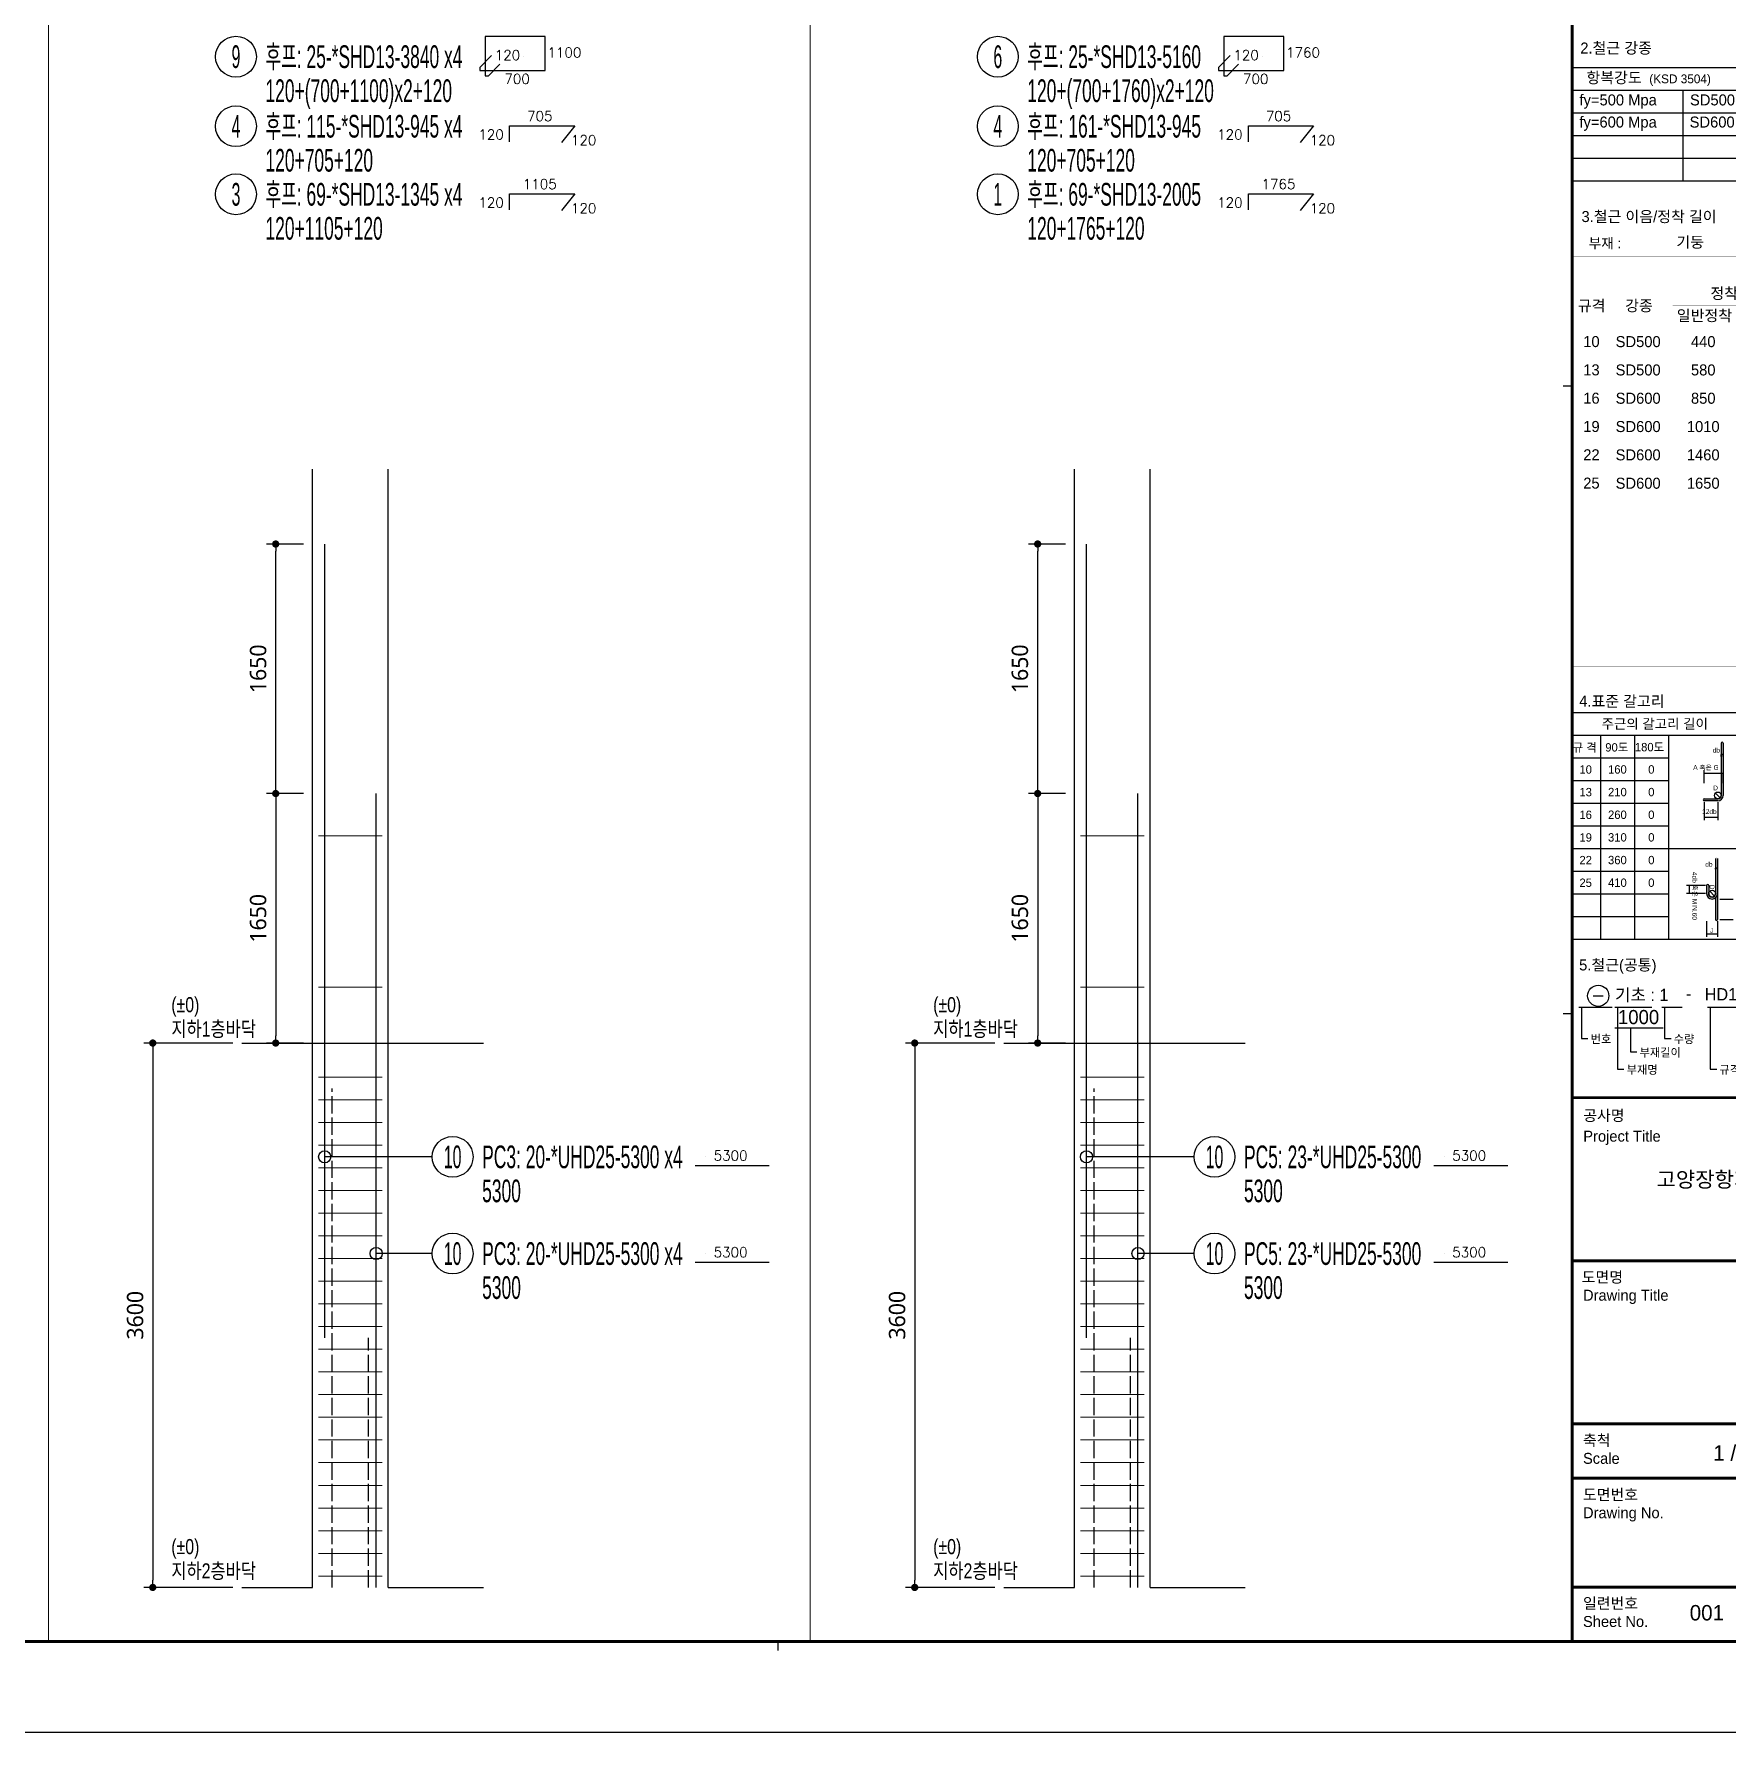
# Model space of a CAD drawing. Header units: millimetres. Extents: x 317501 to 2277231, y -321722 to 1186893.
# Drawn here: x 484755 to 495949, y -121176 to -109947 of the extents above; entities that cross this region are included whole.
import ezdxf
from ezdxf.enums import TextEntityAlignment as Align

# ---------------------------------------------------------------- set-up
doc = ezdxf.new("R2010")
doc.units = ezdxf.units.MM
doc.header["$LTSCALE"] = 57
doc.linetypes.add('HID', pattern=[2.5, 2, -0.5])
doc.layers.get('Defpoints').update_dxf_attribs({"color": 145})
for name, color, linetype in [('254', 254, 'Continuous'), ('AMAC-NO', 5, 'Continuous'), ('BAR', 2, 'Continuous'), ('DIM', 7, 'Continuous'), ('RP_TAG', 7, 'Continuous'), ('XDIM', 7, 'Continuous'), ('XSTRUCT', 2, 'Continuous')]:
    doc.layers.add(name, color=color, linetype=linetype)
doc.layers.add('Main Bar', color=7, linetype='Continuous', lineweight=0)
doc.layers.add('XTITLE', color=22, linetype='Continuous', lineweight=0)
doc.styles.add('ARIAL', font='malgun.ttf')
doc.styles.add('HYULL', font='Dotum.ttf')
doc.styles.add('ROMANS', font='malgun.ttf')
doc.styles.add('RPWK1', font='arial.ttf', dxfattribs={"bigfont": 'whgtxt.shx'})
doc.styles.add('RPWK2', font='romans.shx', dxfattribs={"bigfont": 'whgtxt.shx'})
doc.styles.add('XRebarSheet', font='Hmkmrhd_0.ttf')
doc.styles.add('돋음', font='Dotum.ttf')
doc.dimstyles.new('60(SUB-1.8)', dxfattribs={"dimscale": 60, "dimtxt": 1.8, "dimasz": 0.8, "dimexe": 1, "dimexo": 1, "dimgap": 1, "dimtad": 1, "dimdec": 0, "dimzin": 0, "dimdsep": 46, "dimtxsty": 'ROMANS', "dimblk": 'DOT', "dimcen": 1, "dimdle": 2, "dimclrd": 6, "dimclre": 6, "dimclrt": 7, "dimazin": 0, "dimtfac": 1, "dimtdec": 0, "dimtix": 1, "dimtmove": 2, "dimatfit": 3, "dimldrblk": 'DIMDOT', "dimfxl": 0, "dimtolj": 1, "dimtzin": 0, "dimarcsym": 0})
doc.dimstyles.new('NDIM', dxfattribs={"dimtxt": 3, "dimasz": 1.5, "dimexe": 2, "dimexo": 2, "dimgap": 1, "dimtad": 1, "dimdec": 0, "dimdsep": 46, "dimlunit": 6, "dimtxsty": 'ARIAL', "dimblk": 'DOT', "dimcen": 1, "dimclrd": 256, "dimclre": 7, "dimclrt": 3, "dimadec": 0, "dimazin": 0, "dimtfac": 1, "dimtdec": 0, "dimtix": 1, "dimtmove": 2, "dimatfit": 3, "dimldrblk": 'DOT', "dimfxl": 0, "dimtvp": 1, "dimtolj": 1, "dimlwd": -1, "dimlwe": -1, "dimarcsym": 0})

# ---------------------------------------------------------------- blocks, each defined once
blk = doc.blocks.new('_Dot')
at = {"color": 0, "linetype": 'ByBlock', "lineweight": -2}
blk.add_line((-0.5, 0), (-1, 0), dxfattribs=at)
at = {"color": 0, "linetype": 'ByBlock', "const_width": 0.5}
blk.add_lwpolyline([(-0.25, 0, 1), (0.25, 0, 1)], format="xyb", close=True, dxfattribs=at)
blk = doc.blocks.new('*D40')
at = {"color": 7, "transparency": 16777216}
for p, q in [((76172, 19024), (76172, 19045)), ((76217, 19024), (76217, 19045))]:
    blk.add_line(p, q, dxfattribs=at)
at = {"transparency": 16777216}
blk.add_line((76215, 19043), (76174, 19043), dxfattribs=at)
at = {"layer": 'Defpoints', "color": 0, "transparency": 16777216}
for p in [(76172, 19043), (76172, 19022), (76217, 19022)]:
    blk.add_point(p, dxfattribs=at)
at = {"transparency": 16777216, "xscale": 1.5, "yscale": 1.5, "zscale": 1.5, "rotation": 180}
blk.add_blockref('_Dot', (76172, 19043), dxfattribs=at)
at = {"transparency": 16777216, "xscale": 1.5, "yscale": 1.5, "zscale": 1.5}
blk.add_blockref('_Dot', (76217, 19043), dxfattribs=at)
blk = doc.blocks.new('*D84')
at = {"layer": 'Defpoints', "color": 0, "linetype": 'Continuous', "transparency": 16777216}
for p in [(486130, -116620), (485540, -120220), (486130, -120220)]:
    blk.add_point(p, dxfattribs=at).dxf.unprotected_set("ltscale", 0)
at = {"layer": 'XDIM', "color": 6, "linetype": 'Continuous', "lineweight": -2, "transparency": 16777216}
for p, q in [((486070, -116620), (485480, -116620)), ((485540, -116668), (485540, -120172)), ((486070, -120220), (485480, -120220))]:
    blk.add_line(p, q, dxfattribs=at).dxf.unprotected_set("ltscale", 0)
at = {"layer": 'XDIM', "color": 6, "linetype": 'Continuous', "lineweight": -2, "transparency": 16777216, "xscale": 48, "yscale": 48, "zscale": 48}
for p, rotation in [((485540, -116620), 90), ((485540, -120220), 270)]:
    blk.add_blockref('_Dot', p, dxfattribs=dict(at, rotation=rotation)).dxf.unprotected_set("ltscale", 0)
at = {"layer": 'XDIM', "color": 7, "linetype": 'Continuous', "transparency": 16777216, "insert": (485424, -118420), "char_height": 108, "attachment_point": 5, "rotation": 90, "style": 'ROMANS'}
blk.add_mtext('\\A1;3600', dxfattribs=at).dxf.unprotected_set("ltscale", 0)
blk = doc.blocks.new('DIMDOT')
at = {"layer": 'DIM', "linetype": 'Continuous'}
blk.add_line((-2, 0), (2, 0), dxfattribs=at)
for radius in [0.5, 0.25]:
    blk.add_circle((0, 0), radius, dxfattribs=at)
blk = doc.blocks.new('*D85')
at = {"layer": 'Defpoints', "color": 0, "linetype": 'Continuous', "transparency": 16777216}
for p in [(486597, -114970), (486353, -116620), (486597, -116620)]:
    blk.add_point(p, dxfattribs=at).dxf.unprotected_set("ltscale", 0)
at = {"layer": 'XDIM', "color": 6, "linetype": 'Continuous', "lineweight": -2, "transparency": 16777216}
for p, q in [((486537, -114970), (486293, -114970)), ((486353, -115018), (486353, -116572)), ((486537, -116620), (486293, -116620))]:
    blk.add_line(p, q, dxfattribs=at).dxf.unprotected_set("ltscale", 0)
at = {"layer": 'XDIM', "color": 6, "linetype": 'Continuous', "lineweight": -2, "transparency": 16777216, "xscale": 48, "yscale": 48, "zscale": 48}
for p, rotation in [((486353, -114970), 90), ((486353, -116620), 270)]:
    blk.add_blockref('_Dot', p, dxfattribs=dict(at, rotation=rotation)).dxf.unprotected_set("ltscale", 0)
at = {"layer": 'XDIM', "color": 7, "linetype": 'Continuous', "transparency": 16777216, "insert": (486237, -115795), "char_height": 108, "attachment_point": 5, "rotation": 90, "style": 'ROMANS'}
blk.add_mtext('\\A1;1650', dxfattribs=at).dxf.unprotected_set("ltscale", 0)
blk = doc.blocks.new('*D86')
at = {"layer": 'Defpoints', "color": 0, "linetype": 'Continuous', "transparency": 16777216}
for p in [(486353, -113320), (486597, -113320), (486597, -114970)]:
    blk.add_point(p, dxfattribs=at).dxf.unprotected_set("ltscale", 0)
at = {"layer": 'XDIM', "color": 6, "linetype": 'Continuous', "lineweight": -2, "transparency": 16777216}
for p, q in [((486537, -113320), (486293, -113320)), ((486353, -114922), (486353, -113368)), ((486537, -114970), (486293, -114970))]:
    blk.add_line(p, q, dxfattribs=at).dxf.unprotected_set("ltscale", 0)
at = {"layer": 'XDIM', "color": 6, "linetype": 'Continuous', "lineweight": -2, "transparency": 16777216, "xscale": 48, "yscale": 48, "zscale": 48}
for p, rotation in [((486353, -113320), 90), ((486353, -114970), 270)]:
    blk.add_blockref('_Dot', p, dxfattribs=dict(at, rotation=rotation)).dxf.unprotected_set("ltscale", 0)
at = {"layer": 'XDIM', "color": 7, "linetype": 'Continuous', "transparency": 16777216, "insert": (486237, -114145), "char_height": 108, "attachment_point": 5, "rotation": 90, "style": 'ROMANS'}
blk.add_mtext('\\A1;1650', dxfattribs=at).dxf.unprotected_set("ltscale", 0)
blk = doc.blocks.new('*D87')
at = {"layer": 'Defpoints', "color": 0, "linetype": 'Continuous', "transparency": 16777216}
for p in [(491167, -116620), (490578, -120220), (491167, -120220)]:
    blk.add_point(p, dxfattribs=at).dxf.unprotected_set("ltscale", 0)
at = {"layer": 'XDIM', "color": 6, "linetype": 'Continuous', "lineweight": -2, "transparency": 16777216}
for p, q in [((491107, -116620), (490518, -116620)), ((490578, -116668), (490578, -120172)), ((491107, -120220), (490518, -120220))]:
    blk.add_line(p, q, dxfattribs=at).dxf.unprotected_set("ltscale", 0)
at = {"layer": 'XDIM', "color": 6, "linetype": 'Continuous', "lineweight": -2, "transparency": 16777216, "xscale": 48, "yscale": 48, "zscale": 48}
for p, rotation in [((490578, -116620), 90), ((490578, -120220), 270)]:
    blk.add_blockref('_Dot', p, dxfattribs=dict(at, rotation=rotation)).dxf.unprotected_set("ltscale", 0)
at = {"layer": 'XDIM', "color": 7, "linetype": 'Continuous', "transparency": 16777216, "insert": (490462, -118420), "char_height": 108, "attachment_point": 5, "rotation": 90, "style": 'ROMANS'}
blk.add_mtext('\\A1;3600', dxfattribs=at).dxf.unprotected_set("ltscale", 0)
blk = doc.blocks.new('*D88')
at = {"layer": 'Defpoints', "color": 0, "linetype": 'Continuous', "transparency": 16777216}
for p in [(491634, -114970), (491391, -116620), (491634, -116620)]:
    blk.add_point(p, dxfattribs=at).dxf.unprotected_set("ltscale", 0)
at = {"layer": 'XDIM', "color": 6, "linetype": 'Continuous', "lineweight": -2, "transparency": 16777216}
for p, q in [((491574, -114970), (491331, -114970)), ((491391, -115018), (491391, -116572)), ((491574, -116620), (491331, -116620))]:
    blk.add_line(p, q, dxfattribs=at).dxf.unprotected_set("ltscale", 0)
at = {"layer": 'XDIM', "color": 6, "linetype": 'Continuous', "lineweight": -2, "transparency": 16777216, "xscale": 48, "yscale": 48, "zscale": 48}
for p, rotation in [((491391, -114970), 90), ((491391, -116620), 270)]:
    blk.add_blockref('_Dot', p, dxfattribs=dict(at, rotation=rotation)).dxf.unprotected_set("ltscale", 0)
at = {"layer": 'XDIM', "color": 7, "linetype": 'Continuous', "transparency": 16777216, "insert": (491274, -115795), "char_height": 108, "attachment_point": 5, "rotation": 90, "style": 'ROMANS'}
blk.add_mtext('\\A1;1650', dxfattribs=at).dxf.unprotected_set("ltscale", 0)
blk = doc.blocks.new('*D89')
at = {"layer": 'Defpoints', "color": 0, "linetype": 'Continuous', "transparency": 16777216}
for p in [(491391, -113320), (491634, -113320), (491634, -114970)]:
    blk.add_point(p, dxfattribs=at).dxf.unprotected_set("ltscale", 0)
at = {"layer": 'XDIM', "color": 6, "linetype": 'Continuous', "lineweight": -2, "transparency": 16777216}
for p, q in [((491574, -113320), (491331, -113320)), ((491391, -114922), (491391, -113368)), ((491574, -114970), (491331, -114970))]:
    blk.add_line(p, q, dxfattribs=at).dxf.unprotected_set("ltscale", 0)
at = {"layer": 'XDIM', "color": 6, "linetype": 'Continuous', "lineweight": -2, "transparency": 16777216, "xscale": 48, "yscale": 48, "zscale": 48}
for p, rotation in [((491391, -113320), 90), ((491391, -114970), 270)]:
    blk.add_blockref('_Dot', p, dxfattribs=dict(at, rotation=rotation)).dxf.unprotected_set("ltscale", 0)
at = {"layer": 'XDIM', "color": 7, "linetype": 'Continuous', "transparency": 16777216, "insert": (491274, -114145), "char_height": 108, "attachment_point": 5, "rotation": 90, "style": 'ROMANS'}
blk.add_mtext('\\A1;1650', dxfattribs=at).dxf.unprotected_set("ltscale", 0)
blk = doc.blocks.new('*U1632', base_point=(487388.9281, -118012.0521))
at = {"layer": 'RP_TAG', "color": 0, "linetype": 'Continuous', "ltscale": 100}
blk.add_circle((487522.9281, -118012.0521), 135, dxfattribs=at)
at = {"layer": 'RP_TAG', "color": 0, "linetype": 'Continuous', "ltscale": 100, "style": 'RPWK1', "width": 0.5}
blk.add_text('10', height=150, dxfattribs=at).set_placement((487522.9281, -118012.0521), align=Align.MIDDLE_CENTER)
at = {"layer": 'RP_TAG', "color": 0, "linetype": 'Continuous', "ltscale": 100, "style": 'RPWK1', "width": 0.55}
for s, p in [('PC3: 20-*UHD25-5300 x4', (487717.9281, -118012.0521)), ('5300', (487717.9281, -118237.0521))]:
    blk.add_text(s, height=150, dxfattribs=at).set_placement(p, align=Align.MIDDLE_LEFT)
blk = doc.blocks.new('*U1633', base_point=(487388.9281, -117372.6036))
at = {"layer": 'RP_TAG', "color": 0, "linetype": 'Continuous', "ltscale": 100}
blk.add_circle((487522.9281, -117372.6036), 135, dxfattribs=at)
at = {"layer": 'RP_TAG', "color": 0, "linetype": 'Continuous', "ltscale": 100, "style": 'RPWK1', "width": 0.5}
blk.add_text('10', height=150, dxfattribs=at).set_placement((487522.9281, -117372.6036), align=Align.MIDDLE_CENTER)
at = {"layer": 'RP_TAG', "color": 0, "linetype": 'Continuous', "ltscale": 100, "style": 'RPWK1', "width": 0.55}
for s, p in [('PC3: 20-*UHD25-5300 x4', (487717.9281, -117372.6036)), ('5300', (487717.9281, -117597.6036))]:
    blk.add_text(s, height=150, dxfattribs=at).set_placement(p, align=Align.MIDDLE_LEFT)
blk = doc.blocks.new('*U1634', base_point=(492426.2263, -118012.0521))
at = {"layer": 'RP_TAG', "color": 0, "linetype": 'Continuous', "ltscale": 100}
blk.add_circle((492560.2263, -118012.0521), 135, dxfattribs=at)
at = {"layer": 'RP_TAG', "color": 0, "linetype": 'Continuous', "ltscale": 100, "style": 'RPWK1', "width": 0.5}
blk.add_text('10', height=150, dxfattribs=at).set_placement((492560.2263, -118012.0521), align=Align.MIDDLE_CENTER)
at = {"layer": 'RP_TAG', "color": 0, "linetype": 'Continuous', "ltscale": 100, "style": 'RPWK1', "width": 0.55}
for s, p in [('PC5: 23-*UHD25-5300', (492755.2263, -118012.0521)), ('5300', (492755.2263, -118237.0521))]:
    blk.add_text(s, height=150, dxfattribs=at).set_placement(p, align=Align.MIDDLE_LEFT)
blk = doc.blocks.new('*U1635', base_point=(492426.2263, -117372.6036))
at = {"layer": 'RP_TAG', "color": 0, "linetype": 'Continuous', "ltscale": 100}
blk.add_circle((492560.2263, -117372.6036), 135, dxfattribs=at)
at = {"layer": 'RP_TAG', "color": 0, "linetype": 'Continuous', "ltscale": 100, "style": 'RPWK1', "width": 0.5}
blk.add_text('10', height=150, dxfattribs=at).set_placement((492560.2263, -117372.6036), align=Align.MIDDLE_CENTER)
at = {"layer": 'RP_TAG', "color": 0, "linetype": 'Continuous', "ltscale": 100, "style": 'RPWK1', "width": 0.55}
for s, p in [('PC5: 23-*UHD25-5300', (492755.2263, -117372.6036)), ('5300', (492755.2263, -117597.6036))]:
    blk.add_text(s, height=150, dxfattribs=at).set_placement(p, align=Align.MIDDLE_LEFT)
blk = doc.blocks.new('*U1644', base_point=(485956.2063, -110097.2137))
at = {"layer": 'RP_TAG', "color": 0, "linetype": 'Continuous', "ltscale": 100}
blk.add_circle((486090.2063, -110097.2137), 135, dxfattribs=at)
at = {"layer": 'RP_TAG', "color": 0, "linetype": 'Continuous', "ltscale": 100, "style": 'RPWK1', "width": 0.5}
blk.add_text('9', height=150, dxfattribs=at).set_placement((486090.2063, -110097.2137), align=Align.MIDDLE_CENTER)
at = {"layer": 'RP_TAG', "color": 0, "linetype": 'Continuous', "ltscale": 100, "style": 'RPWK1', "width": 0.55}
for s, p in [('후프: 25-*SHD13-3840 x4', (486285.2063, -110097.2137)), ('120+(700+1100)x2+120', (486285.2063, -110322.2137))]:
    blk.add_text(s, height=150, dxfattribs=at).set_placement(p, align=Align.MIDDLE_LEFT)
blk = doc.blocks.new('*U1647', base_point=(485956.2063, -110557.2137))
at = {"layer": 'RP_TAG', "color": 0, "linetype": 'Continuous', "ltscale": 100}
blk.add_circle((486090.2063, -110557.2137), 135, dxfattribs=at)
at = {"layer": 'RP_TAG', "color": 0, "linetype": 'Continuous', "ltscale": 100, "style": 'RPWK1', "width": 0.5}
blk.add_text('4', height=150, dxfattribs=at).set_placement((486090.2063, -110557.2137), align=Align.MIDDLE_CENTER)
at = {"layer": 'RP_TAG', "color": 0, "linetype": 'Continuous', "ltscale": 100, "style": 'RPWK1', "width": 0.55}
for s, p in [('후프: 115-*SHD13-945 x4', (486285.2063, -110557.2137)), ('120+705+120', (486285.2063, -110782.2137))]:
    blk.add_text(s, height=150, dxfattribs=at).set_placement(p, align=Align.MIDDLE_LEFT)
blk = doc.blocks.new('*U1648', base_point=(490993.5045, -110557.2137))
at = {"layer": 'RP_TAG', "color": 0, "linetype": 'Continuous', "ltscale": 100}
blk.add_circle((491127.5045, -110557.2137), 135, dxfattribs=at)
at = {"layer": 'RP_TAG', "color": 0, "linetype": 'Continuous', "ltscale": 100, "style": 'RPWK1', "width": 0.5}
blk.add_text('4', height=150, dxfattribs=at).set_placement((491127.5045, -110557.2137), align=Align.MIDDLE_CENTER)
at = {"layer": 'RP_TAG', "color": 0, "linetype": 'Continuous', "ltscale": 100, "style": 'RPWK1', "width": 0.55}
for s, p in [('후프: 161-*SHD13-945', (491322.5045, -110557.2137)), ('120+705+120', (491322.5045, -110782.2137))]:
    blk.add_text(s, height=150, dxfattribs=at).set_placement(p, align=Align.MIDDLE_LEFT)
blk = doc.blocks.new('*U1652', base_point=(485956.2063, -111007.2137))
at = {"layer": 'RP_TAG', "color": 0, "linetype": 'Continuous', "ltscale": 100}
blk.add_circle((486090.2063, -111007.2137), 135, dxfattribs=at)
at = {"layer": 'RP_TAG', "color": 0, "linetype": 'Continuous', "ltscale": 100, "style": 'RPWK1', "width": 0.5}
blk.add_text('3', height=150, dxfattribs=at).set_placement((486090.2063, -111007.2137), align=Align.MIDDLE_CENTER)
at = {"layer": 'RP_TAG', "color": 0, "linetype": 'Continuous', "ltscale": 100, "style": 'RPWK1', "width": 0.55}
for s, p in [('후프: 69-*SHD13-1345 x4', (486285.2063, -111007.2137)), ('120+1105+120', (486285.2063, -111232.2137))]:
    blk.add_text(s, height=150, dxfattribs=at).set_placement(p, align=Align.MIDDLE_LEFT)
blk = doc.blocks.new('*U1653', base_point=(490993.5045, -110097.2137))
at = {"layer": 'RP_TAG', "color": 0, "linetype": 'Continuous', "ltscale": 100}
blk.add_circle((491127.5045, -110097.2137), 135, dxfattribs=at)
at = {"layer": 'RP_TAG', "color": 0, "linetype": 'Continuous', "ltscale": 100, "style": 'RPWK1', "width": 0.5}
blk.add_text('6', height=150, dxfattribs=at).set_placement((491127.5045, -110097.2137), align=Align.MIDDLE_CENTER)
at = {"layer": 'RP_TAG', "color": 0, "linetype": 'Continuous', "ltscale": 100, "style": 'RPWK1', "width": 0.55}
for s, p in [('후프: 25-*SHD13-5160', (491322.5045, -110097.2137)), ('120+(700+1760)x2+120', (491322.5045, -110322.2137))]:
    blk.add_text(s, height=150, dxfattribs=at).set_placement(p, align=Align.MIDDLE_LEFT)
blk = doc.blocks.new('*U1655', base_point=(490993.5045, -111007.2137))
at = {"layer": 'RP_TAG', "color": 0, "linetype": 'Continuous', "ltscale": 100}
blk.add_circle((491127.5045, -111007.2137), 135, dxfattribs=at)
at = {"layer": 'RP_TAG', "color": 0, "linetype": 'Continuous', "ltscale": 100, "style": 'RPWK1', "width": 0.5}
blk.add_text('1', height=150, dxfattribs=at).set_placement((491127.5045, -111007.2137), align=Align.MIDDLE_CENTER)
at = {"layer": 'RP_TAG', "color": 0, "linetype": 'Continuous', "ltscale": 100, "style": 'RPWK1', "width": 0.55}
for s, p in [('후프: 69-*SHD13-2005', (491322.5045, -111007.2137)), ('120+1765+120', (491322.5045, -111232.2137))]:
    blk.add_text(s, height=150, dxfattribs=at).set_placement(p, align=Align.MIDDLE_LEFT)
blk = doc.blocks.new('dhs_sheet2e')
h = blk.add_hatch(color=256)
edge = h.paths.add_edge_path()
edge.add_line((76299, 21797), (76299, 20646.2))
edge.add_arc((76224.2, 20646.2), 74.7, -90, 0, ccw=False)
edge.add_line((76224.2, 20571.5), (75925.3, 20571.5))
edge.add_arc((75925.3, 20549.1), 22.4, 90, 270)
edge.add_line((75925.3, 20526.7), (76224.2, 20526.7))
edge.add_arc((76224.2, 20646.2), 119.6, 270, 360)
edge.add_line((76343.8, 20646.2), (76343.8, 21797))
edge.add_arc((76321.4, 21797), 22.4, 0, 180)
h = blk.add_hatch(color=256)
h.paths.add_polyline_path([(76216.8, 18481.2, -0.2277351), (76172, 18387.9), (76172, 17913.3, 1), (76216.8, 17913.3)])
h.paths.add_polyline_path([(76216.8, 19258.4, 1), (76172, 19258.4), (76172, 18481.2, -0.1833618), (76153.2, 18431.7, -0.6790836), (76150.1, 18423.9, -0.2067221), (76146.9, 18425.3, -0.6466922), (76022.6, 18481.2), (76022.6, 18660.6, 1), (75977.7, 18660.6), (75977.7, 18481.2, 1), (76216.8, 18481.2)])
h.paths.add_polyline_path([(76153.2, 18431.7, -0.0300135), (76146.9, 18425.3, 0.2067221), (76150.1, 18423.9, 0.6790836)], flags=17)
at = {"color": 7}
for p, q in [((73013.1, 36694), (81003.6, 36694)), ((73013.1, 36194.6), (81003.6, 36194.6)), ((75452.6, 36194.6), (75452.6, 34197)), ((73013.1, 35695.2), (81003.6, 35695.2)), ((73013.1, 35195.8), (81003.6, 35195.8)), ((73013.1, 34696.4), (81003.6, 34696.4)), ((73013.1, 34197), (81003.6, 34197)), ((73013.1, 29664.7), (72813.3, 29664.7)), ((76343.8, 20916), (76343.8, 21141.7)), ((75953.1, 18660.6), (75532.2, 18660.6)), ((75953.1, 18481.2), (75532.2, 18481.2)), ((76270.6, 18361.7), (76562.3, 18361.7)), ((75977.7, 17876.9), (75977.7, 17530.5)), ((76216.8, 17876.9), (76216.8, 17530.5)), ((76270.6, 17913.3), (76562.3, 17913.3)), ((73477.6, 16230.5), (73697, 16230.5)), ((73013.1, 15831.2), (72813.3, 15831.2)), ((55508.9, 1997.6), (55508.9, 1797.9))]:
    blk.add_line(p, q, dxfattribs=at)
at = {"color": 7, "ltscale": 2}
for p, q in [((73013.1, 22471.6), (81003.6, 22471.6)), ((73013.1, 21972.2), (81003.6, 21972.2)), ((73637.3, 21972.2), (73637.3, 17477.6)), ((74386.4, 21972.2), (74386.4, 17477.6)), ((75135.6, 21972.2), (75135.6, 17477.6)), ((73013.1, 21472.8), (75135.6, 21472.8)), ((75135.6, 19475.2), (77008.3, 19475.2)), ((73013.1, 17477.6), (81003.6, 17477.6))]:
    blk.add_line(p, q, dxfattribs=at)
for p, q in [((76299, 21797), (76299, 20646.2)), ((76343.8, 21797), (76343.8, 20646.2)), ((76277.1, 20593.4), (76171.4, 20699.1)), ((75925.3, 20571.5), (76224.2, 20571.5)), ((76224.2, 20526.7), (75925.3, 20526.7)), ((76172, 19258.4), (76172, 18481.2)), ((76216.8, 19258.4), (76216.8, 18481.2)), ((75592.1, 18659.1), (75592.1, 18482.7)), ((75977.7, 18660.6), (75977.7, 18481.2)), ((76022.6, 18660.6), (76022.6, 18481.2)), ((76150.1, 18428.4), (76044.4, 18534.1)), ((76215.3, 17590.4), (75979.2, 17590.4))]:
    blk.add_line(p, q)
at = {"color": 1}
for p, q in [((76299, 21501), (76299, 21548.4)), ((76342.3, 21546.4), (76300.5, 21546.4)), ((76343.8, 21501), (76343.8, 21548.4)), ((75925.3, 20916), (75925.3, 21199.6)), ((75926.8, 21139.7), (76342.3, 21139.7)), ((75925.3, 20500.1), (75925.3, 20098.9)), ((76224.2, 20500.1), (76224.2, 20098.9)), ((76222.7, 20158.9), (75926.8, 20158.9))]:
    blk.add_line(p, q, dxfattribs=at)
at = {"color": 4}
for p, q in [((76172, 18387.9), (76172, 17913.3)), ((76216.8, 18481.2), (76216.8, 17913.3))]:
    blk.add_line(p, q, dxfattribs=at)
at = {"color": 1, "ltscale": 2}
for p, q in [((73160.8, 15979.6), (73897.2, 15979.6)), ((73217.3, 15979.6), (73217.3, 15288.3)), ((73955, 15979.6), (74769.1, 15979.6)), ((74011.5, 15979.6), (74011.5, 14611.4)), ((74992, 15979.6), (75438.1, 15979.6)), ((75048.5, 15979.6), (75048.5, 15288.3)), ((75998.4, 15979.6), (76812.5, 15979.6)), ((76054.9, 15979.6), (76054.9, 14611.4)), ((73955, 15525.5), (75020.4, 15525.5)), ((74296, 15525.5), (74296, 14991.1)), ((73217.3, 15288.3), (73361.3, 15288.3)), ((74296, 14991.1), (74440, 14991.1)), ((75048.5, 15288.3), (75192.5, 15288.3)), ((74011.5, 14611.4), (74155.5, 14611.4)), ((76054.9, 14611.4), (76198.9, 14611.4))]:
    blk.add_line(p, q, dxfattribs=at)
at = {"color": 30}
for p, q in [((73013.1, 6791.9), (81003.6, 6791.9)), ((73013.1, 5593.3), (81003.6, 5593.3)), ((73013.1, 3196.2), (81003.6, 3196.2))]:
    blk.add_line(p, q, dxfattribs=at)
at = {"color": 7}
blk.add_lwpolyline([(84000, 0), (84000, 59329.4), (0, 59329.4), (0, 0)], close=True, dxfattribs=at)
at = {"color": 30, "const_width": 64.9}
blk.add_lwpolyline([(81003.6, 57331.7), (2996.4, 57331.7), (2996.4, 1997.6), (81003.6, 1997.6)], close=True, dxfattribs=at)
for points in [[(73013.1, 1997.6), (73013.1, 57331.7)], [(73013.1, 13983.4), (81003.6, 13983.4)], [(73013.1, 10387.6), (81003.6, 10387.6)], [(73013.1, 6791.9), (81003.6, 6791.9)], [(73013.1, 5593.3), (81003.6, 5593.3)], [(73013.1, 3196.2), (81003.6, 3196.2)]]:
    blk.add_lwpolyline(points, dxfattribs=at)
at = {"ltscale": 2, "const_width": 1.25}
for points in [[(73013.1, 36694), (73013.1, 34197)], [(73013.1, 33114.4), (73013.1, 32518)], [(73013.1, 31595.4), (73013.1, 23480)]]:
    blk.add_lwpolyline(points, dxfattribs=at)
at = {"color": 7, "const_width": 1.25}
for points in [[(73013.1, 33114.4), (81003.6, 33114.4)], [(75010.7, 32518), (75010.7, 33114.4)], [(73013.1, 32518), (81003.6, 32518)], [(73013.1, 31920), (81003.6, 31920)], [(73839.2, 31920), (73839.2, 23480)], [(75231.7, 31920), (75231.7, 23480)], [(75231.7, 31445.6), (81003.6, 31445.6)], [(73013.1, 30971.1), (81003.6, 30971.1)], [(73013.1, 30346.9), (81003.6, 30346.9)], [(73013.1, 29722.6), (81003.6, 29722.6)], [(73013.1, 29098.3), (81003.6, 29098.3)], [(73013.1, 28474.1), (81003.6, 28474.1)], [(73013.1, 27849.8), (81003.6, 27849.8)], [(73013.1, 27225.6), (81003.6, 27225.6)], [(73013.1, 26601.3), (81003.6, 26601.3)], [(73013.1, 25977.1), (81003.6, 25977.1)], [(73013.1, 25352.8), (81003.6, 25352.8)], [(73013.1, 24728.5), (81003.6, 24728.5)], [(73013.1, 24104.3), (81003.6, 24104.3)], [(73013.1, 23480), (81003.6, 23480)]]:
    blk.add_lwpolyline(points, dxfattribs=at)
at = {"color": 4}
for centre in [(76224.2, 20646.2), (76097.3, 18481.2)]:
    blk.add_circle(centre, 74.7, dxfattribs=at)
for centre in [(76171.4, 20699.1), (76277.1, 20593.4), (76044.4, 18534.1), (76150.1, 18428.4)]:
    blk.add_circle(centre, 4.48)
at = {"color": 7, "linetype": 'Continuous'}
blk.add_circle((73588.4, 16228.7), 234.1, dxfattribs=at).dxf.unprotected_set("ltscale", 0)
for centre, radius, start, end in [((76321.4, 21797), 22.4, 0, 180), ((76224.2, 20646.2), 119.6, 270, 0), ((76224.2, 20646.2), 74.7, 270, 0), ((75925.3, 20549.1), 22.4, 90, 270), ((76000.1, 18660.6), 22.4, 0, 180), ((76097.3, 18481.2), 119.6, 180, 0), ((76097.3, 18481.2), 74.7, 180, 0)]:
    blk.add_arc(centre, radius, start, end)
at = {"color": 4}
blk.add_arc((76194.4, 17913.3), 22.4, 180, 0, dxfattribs=at)
at = {"color": 1, "rotation": 180}
for p, xscale, yscale, zscale in [((76299, 21546.4), 1.5, 1.5, 1.5), ((75925.3, 21139.7), 11.98573127229489, 11.98573127229489, 11.98573127229489), ((75925.3, 20158.9), 11.98573127229489, 11.98573127229489, 11.98573127229489)]:
    blk.add_blockref('_Dot', p, dxfattribs=dict(at, xscale=xscale, yscale=yscale, zscale=zscale))
at = {"color": 1}
for p, xscale, yscale, zscale in [((76343.8, 21546.4), 1.5, 1.5, 1.5), ((76343.8, 21139.7), 1.498216409036861, 1.498216409036861, 1.498216409036861), ((76224.2, 20158.9), 11.98573127229489, 11.98573127229489, 11.98573127229489)]:
    blk.add_blockref('_Dot', p, dxfattribs=dict(at, xscale=xscale, yscale=yscale, zscale=zscale))
at = {"xscale": 11.98573127229489, "yscale": 11.98573127229489, "zscale": 11.98573127229489}
for p, rotation in [((75592.1, 18660.6), 90), ((75592.1, 18481.2), 270), ((75977.7, 17590.4), 180)]:
    blk.add_blockref('_Dot', p, dxfattribs=dict(at, rotation=rotation))
blk.add_blockref('_Dot', (76216.8, 17590.4), dxfattribs=at)
at = {"color": 7, "style": 'XRebarSheet'}
for s, height, p in [('2.철근 강종', 242.71, (73193, 37000.1)), ('3.철근 이음/정착 길이', 242.711, (73219.2, 33284.8)), ('4.표준 갈고리', 242.71, (73168.2, 22602.8)), ('5.철근(공통)', 242.71, (73167, 16788))]:
    blk.add_text(s, height=height, dxfattribs=at).set_placement(p)
at = {"color": 3}
for s, height, style, p in [('항복강도', 242.71, 'XRebarSheet', (73329, 36346.4)), ('(KSD 3504)', 194.17, 'XRebarSheet', (74714.3, 36344.3)), ('부재 :', 220, 'XRebarSheet', (73378.9, 32707.9)), ('규격', 242.71, 'XRebarSheet', (73138.4, 31320.7)), ('강종', 242.71, 'XRebarSheet', (74182, 31320.7)), ('주근의 갈고리 길이', 217.47, 'XRebarSheet', (73661.6, 22115.7)), ('규 격', 184.85, 'XRebarSheet', (73024.7, 21609.3)), ('90도', 184.85, 'XRebarSheet', (73743.9, 21612.7)), ('180도', 184.85, 'XRebarSheet', (74396.5, 21618.3)), ('기초 : 1', 271.84, 'HYULL', (73958.2, 16112.5)), ('-', 271.8, 'HYULL', (75524.6, 16143.6)), ('HD13', 271.84, 'HYULL', (75937.6, 16126.4)), ('번호', 181.22, 'XRebarSheet', (73421.4, 15184.8)), ('수량', 181.22, 'XRebarSheet', (75252.6, 15184.8)), ('부재길이', 181.22, 'XRebarSheet', (74500.1, 14887.6)), ('부재명', 181.22, 'XRebarSheet', (74215.6, 14507.8)), ('규격', 181.22, 'XRebarSheet', (76259, 14507.8))]:
    blk.add_text(s, height=height, dxfattribs=dict(at, style=style)).set_placement(p)
at = {"style": 'HYULL'}
for s, height, p in [('db', 104.88, (76110.6, 21591.3)), ('A 혹은 G', 104.88, (75682.6, 21210.1)), ('D', 104.9, (76121.8, 20758.8)), ('12db', 104.88, (75877.3, 20236.3)), ('db', 104.88, (75947.2, 19073.7)), ('J', 104.9, (76052.4, 17620.3))]:
    blk.add_text(s, height=height, dxfattribs=at).set_placement(p)
for s, height, p in [('4db 혹은 MIN.60', 104.875, (75662.8, 18959.9)), ('D', 104.9, (76045.4, 18676.8))]:
    blk.add_text(s, height=height, rotation=270, dxfattribs=at).set_placement(p)
at = {"color": 3, "linetype": 'Continuous', "style": 'HYULL'}
e = blk.add_text('1000', height=312.13, dxfattribs=at)
e.set_placement((74023.5, 15760.5), align=Align.MIDDLE_LEFT)
e.dxf.unprotected_set("ltscale", 0)
at = {"color": 7, "style": 'XRebarSheet'}
for s, height, p in [('공사명', 241.63, (73259, 13591.6)), ('Project Title', 241.632, (73259, 13135.1)), ('도면명', 241.63, (73225, 10028.1)), ('Drawing Title', 241.632, (73252.8, 9628.5)), ('축척', 241.63, (73252.8, 6432.3)), ('Scale', 241.63, (73252.8, 6032.8)), ('도면번호', 241.63, (73252.8, 5233.8)), ('Drawing No.', 241.632, (73252.8, 4834.2)), ('일련번호', 241.63, (73252.8, 2836.6)), ('Sheet No.', 241.63, (73252.8, 2437.1))]:
    blk.add_text(s, height=height, dxfattribs=at).set_placement(p, align=Align.MIDDLE_LEFT)
dim = blk.add_linear_dim(base=(76172, 19043.3), p1=(76216.8, 19021.8), p2=(76172, 19021.8), text=' ', dimstyle='NDIM')
dim.commit()
dim.dimension.update_dxf_attribs({"geometry": '*D40', "text_midpoint": (76194.4, 19043.3)})
blk = doc.blocks.new('sdhdtbhse')
at = {"color": 7, "ltscale": 2}
for p, q in [((54760, -28767), (56352, -28767)), ((54760, -29142), (56352, -29142)), ((54760, -29516), (56352, -29516)), ((54760, -29891), (56352, -29891)), ((54760, -30265), (56352, -30265)), ((54760, -30640), (56352, -30640)), ((54760, -31014), (56352, -31014))]:
    blk.add_line(p, q, dxfattribs=at)
at = {"color": 255, "xscale": 0.75, "yscale": 0.75, "zscale": 0.75}
blk.add_blockref('dhs_sheet2e', (0, -44497), dxfattribs=at)
at = {"color": 3, "style": 'XRebarSheet'}
for s, height, p in [('fy=500 Mpa', 182, (54881, -17605)), ('SD500', 182, (56708, -17605)), ('fy=600 Mpa', 182, (54880, -17971)), ('SD600', 182, (56702, -17971)), ('기둥', 182, (56483, -19956)), ('001', 254.8, (56703, -42652))]:
    blk.add_text(s, height=height, dxfattribs=at).set_placement(p)
for s, height, p in [('정착길이', 182, (57503, -20713)), ('일반정착', 182, (56947, -21079)), ('10', 182, (55079, -21509)), ('SD500', 182, (55851, -21510)), ('440', 182, (56927, -21510)), ('13', 182, (55079, -21977)), ('SD500', 182, (55851, -21978)), ('580', 182, (56927, -21978)), ('16', 182, (55079, -22445)), ('SD600', 182, (55851, -22446)), ('850', 182, (56927, -22446)), ('19', 182, (55079, -22913)), ('SD600', 182, (55851, -22914)), ('1010', 182, (56927, -22914)), ('22', 182, (55079, -23381)), ('SD600', 182, (55851, -23382)), ('1460', 182, (56927, -23382)), ('25', 182, (55079, -23849)), ('SD600', 182, (55851, -23851)), ('1650', 182, (56927, -23851)), ('10', 138.6, (54984, -28584)), ('160', 138.6, (55508, -28583)), ('0', 139, (56069, -28583)), ('13', 138.6, (54984, -28958)), ('210', 138.6, (55508, -28957)), ('0', 139, (56069, -28957)), ('16', 138.6, (54984, -29333)), ('260', 138.6, (55508, -29332)), ('0', 139, (56069, -29332)), ('19', 138.6, (54984, -29707)), ('310', 138.6, (55508, -29706)), ('0', 139, (56069, -29706)), ('22', 138.6, (54984, -30082)), ('360', 138.6, (55508, -30081)), ('0', 139, (56069, -30081)), ('25', 138.6, (54984, -30456)), ('410', 138.6, (55508, -30455)), ('0', 139, (56069, -30455))]:
    blk.add_text(s, height=height, dxfattribs=at).set_placement(p, align=Align.MIDDLE_CENTER)
for s, p in [('고양장항지구 A-1BL', (57636, -35358)), ('1 / 150', (57614, -39878))]:
    blk.add_text(s, height=255, dxfattribs=at).set_placement(p, align=Align.MIDDLE)

msp = doc.modelspace()

# ---------------------------------------------------------------- linework, layer by layer
at = {"layer": '254', "color": 4, "linetype": 'Continuous'}
for p, q in [((487387.9, -117372.6), (486676.8, -117372.6)), ((492425.2, -117372.6), (491714.1, -117372.6)), ((487387.9, -118012.1), (487016.8, -118012.1)), ((492425.2, -118012.1), (492054.1, -118012.1))]:
    msp.add_line(p, q, dxfattribs=at)
for centre in [(486676.8, -117372.6), (491714.1, -117372.6), (487016.8, -118012.1), (492054.1, -118012.1)]:
    msp.add_circle(centre, 40, dxfattribs=at)
at = {"layer": 'BAR', "color": 3}
for points in [[(486676.8, -118569.9), (486676.8, -113319.9)], [(491714.1, -118569.9), (491714.1, -113319.9)], [(487016.8, -120219.9), (487016.8, -114969.9)], [(492054.1, -120219.9), (492054.1, -114969.9)]]:
    msp.add_lwpolyline(points, dxfattribs=at)
at = {"layer": 'BAR', "color": 8, "linetype": 'HID'}
for points in [[(486726.8, -120219.9), (486726.8, -116919.9)], [(491764.1, -120219.9), (491764.1, -116919.9)], [(486966.8, -120219.9), (486966.8, -118569.9)], [(492004.1, -120219.9), (492004.1, -118569.9)]]:
    msp.add_lwpolyline(points, dxfattribs=at)
at = {"layer": 'Main Bar', "color": 30, "linetype": 'Continuous'}
for p, q in [((486636.8, -115250.1), (487056.8, -115250.1)), ((491674.1, -115250.1), (492094.1, -115250.1)), ((486636.8, -116250.1), (487056.8, -116250.1)), ((491674.1, -116250.1), (492094.1, -116250.1)), ((486636.8, -116844.9), (487056.8, -116844.9)), ((491674.1, -116844.9), (492094.1, -116844.9)), ((486636.8, -116994.9), (487056.8, -116994.9)), ((491674.1, -116994.9), (492094.1, -116994.9)), ((486636.8, -117144.9), (487056.8, -117144.9)), ((491674.1, -117144.9), (492094.1, -117144.9)), ((486636.8, -117294.9), (487056.8, -117294.9)), ((491674.1, -117294.9), (492094.1, -117294.9)), ((486636.8, -117444.9), (487056.8, -117444.9)), ((491674.1, -117444.9), (492094.1, -117444.9)), ((486636.8, -117594.9), (487056.8, -117594.9)), ((491674.1, -117594.9), (492094.1, -117594.9)), ((486636.8, -117744.9), (487056.8, -117744.9)), ((491674.1, -117744.9), (492094.1, -117744.9)), ((486636.8, -117894.9), (487056.8, -117894.9)), ((491674.1, -117894.9), (492094.1, -117894.9)), ((486636.8, -118044.9), (487056.8, -118044.9)), ((491674.1, -118044.9), (492094.1, -118044.9)), ((486636.8, -118194.9), (487056.8, -118194.9)), ((491674.1, -118194.9), (492094.1, -118194.9)), ((486636.8, -118344.9), (487056.8, -118344.9)), ((491674.1, -118344.9), (492094.1, -118344.9)), ((486636.8, -118494.9), (487056.8, -118494.9)), ((491674.1, -118494.9), (492094.1, -118494.9)), ((486636.8, -118644.9), (487056.8, -118644.9)), ((491674.1, -118644.9), (492094.1, -118644.9)), ((486636.8, -118794.9), (487056.8, -118794.9)), ((491674.1, -118794.9), (492094.1, -118794.9)), ((486636.8, -118944.9), (487056.8, -118944.9)), ((491674.1, -118944.9), (492094.1, -118944.9)), ((486636.8, -119094.9), (487056.8, -119094.9)), ((491674.1, -119094.9), (492094.1, -119094.9)), ((486636.8, -119244.9), (487056.8, -119244.9)), ((491674.1, -119244.9), (492094.1, -119244.9)), ((486636.8, -119394.9), (487056.8, -119394.9)), ((491674.1, -119394.9), (492094.1, -119394.9)), ((486636.8, -119544.9), (487056.8, -119544.9)), ((491674.1, -119544.9), (492094.1, -119544.9)), ((486636.8, -119694.9), (487056.8, -119694.9)), ((491674.1, -119694.9), (492094.1, -119694.9)), ((486636.8, -119844.9), (487056.8, -119844.9)), ((491674.1, -119844.9), (492094.1, -119844.9)), ((486636.8, -119994.9), (487056.8, -119994.9)), ((491674.1, -119994.9), (492094.1, -119994.9)), ((486636.8, -120144.9), (487056.8, -120144.9)), ((491674.1, -120144.9), (492094.1, -120144.9))]:
    msp.add_line(p, q, dxfattribs=at).dxf.unprotected_set("ltscale", 0)
at = {"layer": 'RP_TAG', "color": 250, "linetype": 'Continuous', "ltscale": 100}
for p, q in [((487994.2, -110097.2), (487994.2, -110097.2)), ((492877.8, -110097.2), (492877.8, -110097.2)), ((487994.2, -110557.2), (487994.2, -110557.2)), ((492878.7, -110557.2), (492878.7, -110557.2)), ((487994.2, -111007.2), (487994.2, -111007.2)), ((492878.7, -111007.2), (492878.7, -111007.2)), ((489197.5, -117372.6), (489197.6, -117372.6)), ((494081.2, -117372.6), (494081.2, -117372.6)), ((489197.5, -118012.1), (489197.6, -118012.1)), ((494081.2, -118012.1), (494081.2, -118012.1))]:
    msp.add_line(p, q, dxfattribs=at)
at = {"layer": 'RP_TAG', "color": 1, "linetype": 'Continuous', "ltscale": 100}
for points in [[(487779.8, -110088.3), (487703.2, -110168.2), (487703.2, -110188.6), (488134.2, -110188.6), (488134.2, -109962.8), (487738.2, -109962.8), (487738.2, -110224.2), (487760.7, -110224.2), (487835.3, -110146.4)], [(492663.4, -110088.3), (492586.8, -110168.2), (492586.8, -110188.6), (493017.8, -110188.6), (493017.8, -109962.8), (492621.8, -109962.8), (492621.8, -110224.2), (492644.3, -110224.2), (492718.9, -110146.4)], [(487899.8, -110660.5), (487899.8, -110554.5), (488330.6, -110554.5), (488242.6, -110664.2)], [(492784.3, -110660.5), (492784.3, -110554.5), (493215.1, -110554.5), (493127.1, -110664.2)], [(487899.8, -111110.5), (487899.8, -111004.5), (488330.6, -111004.5), (488242.6, -111114.2)], [(492784.3, -111110.5), (492784.3, -111004.5), (493215.1, -111004.5), (493127.1, -111114.2)], [(489127, -117429.3), (489615.9, -117429.3)], [(494010.7, -117429.3), (494499.5, -117429.3)], [(489127, -118068.8), (489615.9, -118068.8)], [(494010.7, -118068.8), (494499.5, -118068.8)]]:
    msp.add_lwpolyline(points, dxfattribs=at)
at = {"layer": 'XSTRUCT', "color": 5, "linetype": 'Continuous'}
for p, q in [((486596.8, -120219.9), (486596.8, -112826)), ((487096.8, -120219.9), (487096.8, -112826)), ((491634.1, -120219.9), (491634.1, -112826)), ((492134.1, -120219.9), (492134.1, -112826)), ((486129.7, -116619.9), (487726.4, -116619.9)), ((491167, -116619.9), (492763.7, -116619.9)), ((486129.7, -120219.9), (486596.8, -120219.9)), ((487096.8, -120219.9), (487726.4, -120219.9)), ((491167, -120219.9), (491634.1, -120219.9)), ((492134.1, -120219.9), (492763.7, -120219.9))]:
    msp.add_line(p, q, dxfattribs=at).dxf.unprotected_set("ltscale", 0)
at = {"layer": 'XTITLE', "color": 3, "ltscale": 2}
for points in [[(484850.3, -105135.8), (484850.3, -120577)], [(489887.6, -105135.8), (489887.6, -120577)]]:
    msp.add_lwpolyline(points, dxfattribs=at)

# ---------------------------------------------------------------- block references
at = {"layer": 'RP_TAG', "color": 11, "linetype": 'Continuous', "ltscale": 1.86612e-317}
for name, p in [('*U1644', (485956.2, -110097.2)), ('*U1653', (490993.5, -110097.2)), ('*U1647', (485956.2, -110557.2)), ('*U1648', (490993.5, -110557.2)), ('*U1652', (485956.2, -111007.2)), ('*U1655', (490993.5, -111007.2))]:
    msp.add_blockref(name, p, dxfattribs=at)
at = {"layer": 'RP_TAG', "color": 135, "linetype": 'Continuous', "ltscale": 1.86612e-317}
for name, p in [('*U1633', (487388.9, -117372.6)), ('*U1635', (492426.2, -117372.6)), ('*U1632', (487388.9, -118012.1)), ('*U1634', (492426.2, -118012.1))]:
    msp.add_blockref(name, p, dxfattribs=at)
at = {"layer": 'XDIM', "color": 4, "xscale": 0.3999999986033871, "yscale": 0.3999999986033871, "zscale": 0.3999999986033871}
msp.add_blockref('sdhdtbhse', (473020.9, -103377.5), dxfattribs=at)

# ---------------------------------------------------------------- texts
at = {"layer": 'AMAC-NO', "color": 2, "style": '돋음', "width": 0.8}
for s, p in [('(%%P0)', (485662.8, -116416.3)), ('(%%P0)', (490700.1, -116416.3)), ('지하1층바닥', (485662.8, -116576.9)), ('지하1층바닥', (490700.1, -116576.9)), ('(%%P0)', (485662.8, -120000)), ('(%%P0)', (490700.1, -120000)), ('지하2층바닥', (485662.8, -120160.6)), ('지하2층바닥', (490700.1, -120160.6))]:
    msp.add_text(s, height=100, dxfattribs=at).set_placement(p)
at = {"layer": 'RP_TAG', "color": 2, "linetype": 'Continuous', "ltscale": 100, "style": 'RPWK2'}
for s, p in [('1100', (488150, -110069.4)), ('1760', (493033.7, -110069.4))]:
    msp.add_text(s, height=65.33, dxfattribs=at).set_placement(p, align=Align.MIDDLE_LEFT)
for p in [(487801.5, -110138.9), (492685.1, -110138.9)]:
    msp.add_text('120', height=65.33, dxfattribs=at).set_placement(p, align=Align.BOTTOM_LEFT)
for p in [(487949.1, -110211.3), (492832.7, -110211.3)]:
    msp.add_text('700', height=65.33, dxfattribs=at).set_placement(p, align=Align.TOP_CENTER)
for s, p in [('705', (488098.9, -110542.3)), ('705', (492983.4, -110542.3)), ('1105', (488098.9, -110992.3)), ('1765', (492983.4, -110992.3)), ('5300', (489360.7, -117416.2)), ('5300', (494244.4, -117416.2)), ('5300', (489360.7, -118055.7)), ('5300', (494244.4, -118055.7))]:
    msp.add_text(s, height=65.33, dxfattribs=at).set_placement(p, align=Align.BOTTOM_CENTER)
for p in [(487861.2, -110611.7), (492745.7, -110611.7), (487861.2, -111061.7), (492745.7, -111061.7)]:
    msp.add_text('120', height=65.33, dxfattribs=at).set_placement(p, align=Align.MIDDLE_RIGHT)
for p in [(488305, -110617.1), (493189.5, -110617.1), (488305, -111067.1), (493189.5, -111067.1)]:
    msp.add_text('120', height=65.33, dxfattribs=at).set_placement(p, align=Align.TOP_LEFT)

# ---------------------------------------------------------------- dimensions: what is measured, and where the dimension line sits
at = {"layer": 'XDIM', "color": 4, "linetype": 'Continuous'}
for p1, p2, distance, picture, middle in [((486596.8, -114969.9), (486596.8, -113319.9), 243.5, '*D86', (486237.2, -114144.9)), ((491634.1, -114969.9), (491634.1, -113319.9), 243.5, '*D89', (491274.5, -114144.9)), ((486596.8, -114969.9), (486596.8, -116619.9), -243.5, '*D85', (486237.2, -115794.9)), ((491634.1, -114969.9), (491634.1, -116619.9), -243.5, '*D88', (491274.5, -115794.9)), ((486129.7, -116619.9), (486129.7, -120219.9), -589.4, '*D84', (485424.5, -118419.9)), ((491167, -116619.9), (491167, -120219.9), -589.4, '*D87', (490461.7, -118419.9))]:
    dim = msp.add_aligned_dim(p1=p1, p2=p2, distance=distance, dimstyle='60(SUB-1.8)', dxfattribs=at)
    dim.commit()
    dim.dimension.update_dxf_attribs({"geometry": picture, "text_midpoint": middle})
    dim.dimension.dxf.unprotected_set("ltscale", 0)

doc.saveas('drawing.dxf')
